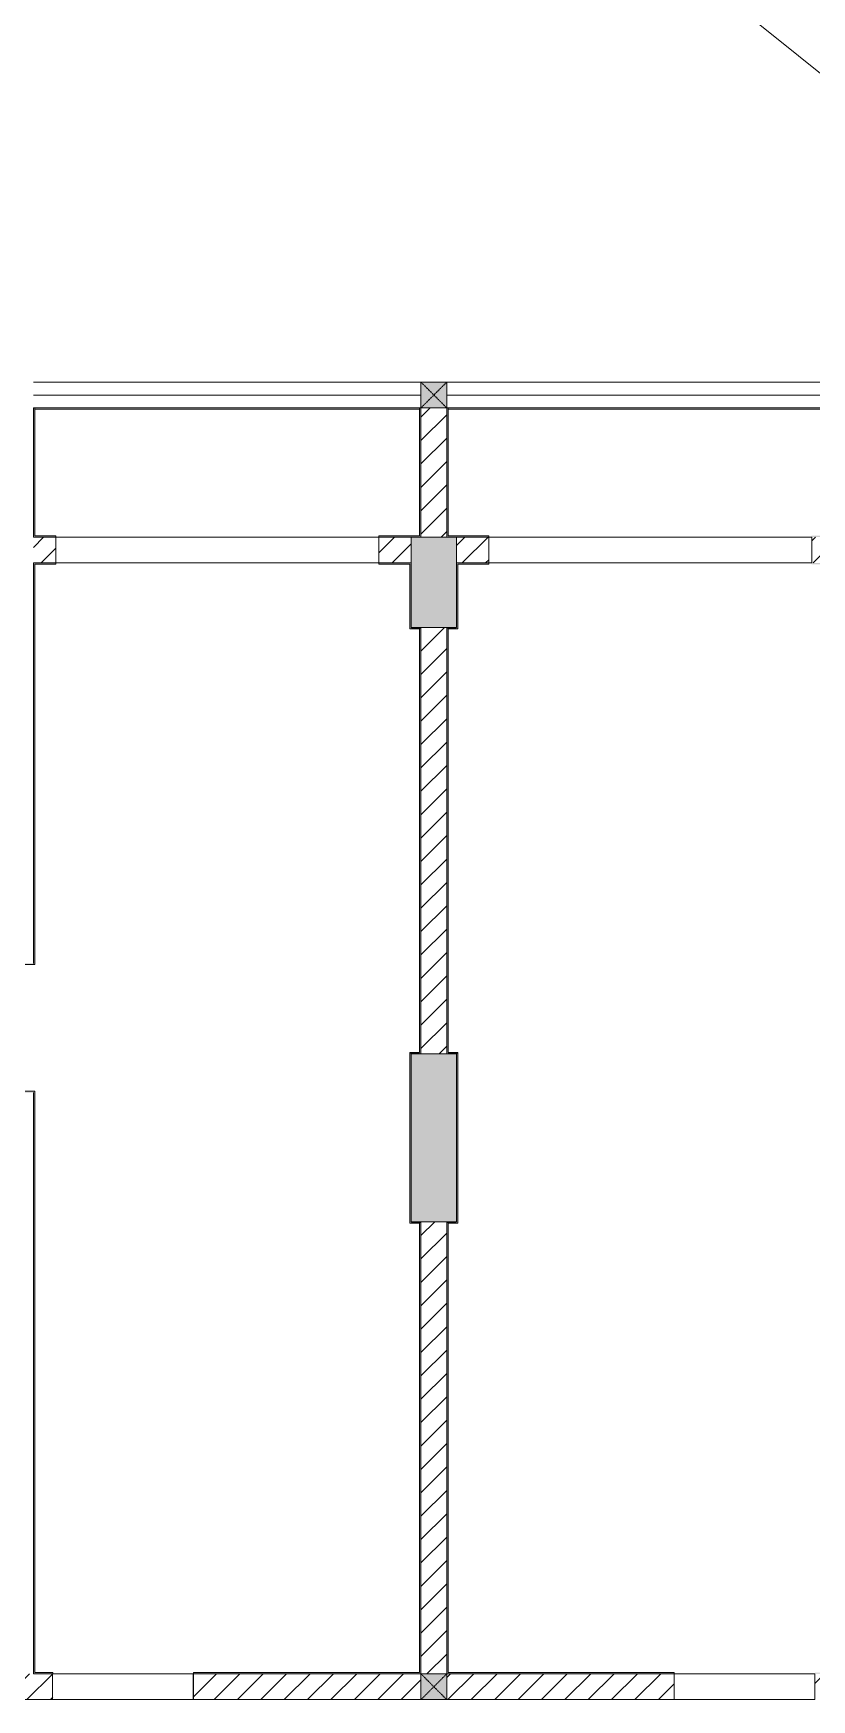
# Model space of a CAD drawing. Header units: millimetres. Extents: x 50254 to 245170, y 481 to 78637.
# Drawn here: x 206468 to 212493, y 35537 to 48437 of the extents above; entities that cross this region are included whole.
import ezdxf

# ---------------------------------------------------------------- set-up
doc = ezdxf.new("R2010")
doc.units = ezdxf.units.MM
doc.linetypes.add('IMPORT-Dash _2_', pattern=[6, 3, -3])
for name, color, linetype, lineweight in [('A-FLOR-1-1', 53, 'Continuous', 9), ('A-FLOR-4', 53, 'Continuous', 9), ('A-WALL-1-1', 53, 'Continuous', 9), ('A-WALL-7', 53, 'Continuous', 9), ('A-WALL-PATT-3', 53, 'Continuous', 9), ('A-WALL-PATT-4', 130, 'Continuous', 9), ('A_1404_dwg-1', 53, 'Continuous', 9), ('HOA GIO_TIEN GIANG_dwg-1', 253, 'Continuous', 18), ('I-WALL-1-1', 53, 'Continuous', 9), ('I-WALL-2', 53, 'Continuous', 9), ('S-COLS-1', 130, 'Continuous', 9), ('S-COLS-10', 130, 'IMPORT-Dash _2_', 9), ('S-COLS-2-1', 53, 'Continuous', 9), ('S-COLS-4-1', 53, 'Continuous', 9), ('S-COLS-HDLN-2', 53, 'IMPORT-Dash _2_', 9), ('TEXT-1', 53, 'Continuous', 9)]:
    doc.layers.add(name, color=color, linetype=linetype, lineweight=lineweight)
pattern_1 = [(45, (0, 0), (-90.50967, 90.50967), [])]

# ---------------------------------------------------------------- blocks, each defined once
blk = doc.blocks.new('A_1404_dwg_NCV_TKTC_KET CAU_rvt-1-TKTC_MB HOÀN THIỆN SÀN TẦNG 3-4-4819833-KeyPlan-CH1')
at = {"layer": 'S-COLS-1'}
for points in [[(91928, 43837), (91928, 44537), (91578, 44537), (91578, 43837), (91853, 43837)], [(91853, 39237), (91928, 39237), (91928, 40537), (91578, 40537), (91578, 39237), (91653, 39237)]]:
    blk.add_hatch(color=256, dxfattribs=at).paths.add_polyline_path(points)
at = {"layer": 'S-COLS-2-1'}
for p, q in [((91578, 44537), (91578, 44337)), ((91853, 44537), (91653, 44537)), ((91928, 44337), (91928, 44537)), ((91653, 43837), (91853, 43837)), ((91853, 40537), (91653, 40537)), ((91653, 39237), (91853, 39237))]:
    blk.add_line(p, q, dxfattribs=at)
blk = doc.blocks.new('A_1404_dwg_NCV_TKTC_TANG 3 - 4_rvt-1-TKTC_MB HOÀN THIỆN SÀN TẦNG 3-4-4819943-KeyPlan-CH1')
at = {"layer": 'A-WALL-PATT-4'}
for points in [[(88663, 44537), (88663, 45537), (88653, 45537), (88653, 44537)], [(91653, 44547), (91653, 44547), (91653, 45537), (91643, 45537), (91643, 44547)], [(91863, 44547), (91863, 45537), (91853, 45537), (91853, 44547)], [(88663, 41237), (88663, 44337), (88653, 44337), (88653, 41237)], [(91568, 43827), (91578, 43827), (91578, 44327), (91568, 44327), (91568, 43837)], [(91928, 43827), (91938, 43827), (91938, 44327), (91928, 44327), (91928, 43837)], [(91643, 43827), (91653, 43827), (91653, 43837), (91578, 43837), (91578, 43827)], [(91653, 40537), (91653, 43827), (91643, 43827), (91643, 40537)], [(91853, 43827), (91928, 43827), (91928, 43837), (91853, 43837)], [(91853, 40537), (91863, 40537), (91863, 43827), (91853, 43827), (91853, 40547)], [(88653, 41227), (88663, 41227), (88663, 41237), (85353, 41237), (85353, 41227), (88653, 41227)], [(91643, 40537), (91643, 40547), (91568, 40547), (91568, 40537), (91578, 40537)], [(91578, 39227), (91578, 40537), (91568, 40537), (91568, 39227)], [(91928, 40537), (91938, 40537), (91938, 40547), (91863, 40547), (91863, 40537)], [(91938, 39227), (91938, 40537), (91928, 40537), (91928, 39227)], [(88453, 40237), (88653, 40237), (88653, 40247), (85353, 40247), (85353, 40237), (87603, 40237)], [(88663, 35747), (88663, 40247), (88653, 40247), (88653, 35747)], [(91578, 39227), (91653, 39227), (91653, 39237), (91578, 39237)], [(91653, 35747), (91653, 39227), (91643, 39227), (91643, 35747), (91653, 35747)], [(91853, 39227), (91928, 39227), (91928, 39237), (91853, 39237)], [(91853, 35747), (91863, 35747), (91863, 39227), (91853, 39227), (91853, 35747)]]:
    blk.add_hatch(color=256, dxfattribs=at).paths.add_polyline_path(points)
h = blk.add_hatch(color=256, dxfattribs=at)
h.paths.add_polyline_path([(91653, 44537), (91653, 44547), (91328, 44547), (91328, 44537), (91643, 44537)])
h.paths.add_polyline_path([(88828, 44537), (88828, 44547), (88663, 44547), (88663, 44537), (88828, 44537)])
h = blk.add_hatch(color=256, dxfattribs=at)
h.paths.add_polyline_path([(94678, 44537), (94843, 44537), (94843, 44547), (94678, 44547)])
h.paths.add_polyline_path([(91928, 44537), (92178, 44537), (92176, 44547), (91853, 44547), (91853, 44537)])
h = blk.add_hatch(color=256, dxfattribs=at)
h.paths.add_polyline_path([(91328, 44327), (91578, 44337), (91328, 44337)])
h.paths.add_polyline_path([(88828, 44327), (88828, 44337), (88663, 44337), (88663, 44327), (88828, 44327)])
h.paths.add_polyline_path([(91578, 44327), (91578, 44327), (91578, 44337), (91328, 44327), (91568, 44327)])
h = blk.add_hatch(color=256, dxfattribs=at)
h.paths.add_polyline_path([(94678, 44327), (94843, 44327), (94843, 44337), (94678, 44337)])
h.paths.add_polyline_path([(91938, 44327), (92178, 44327), (92176, 44337), (91928, 44337), (91928, 44327)])
h = blk.add_hatch(color=256, dxfattribs=at)
h.paths.add_polyline_path([(91653, 35737), (91653, 35747), (89893, 35747), (89893, 35737), (91653, 35737)])
h.paths.add_polyline_path([(88801, 35737), (88803, 35737), (88801, 35747), (88653, 35747), (88653, 35737), (88663, 35737)])
h = blk.add_hatch(color=256, dxfattribs=at)
h.paths.add_polyline_path([(91853, 35737), (93613, 35737), (93613, 35747), (91853, 35747), (91853, 35737)])
h.paths.add_polyline_path([(94703, 35737), (94853, 35737), (94852, 35747), (94703, 35747)])
at = {"layer": 'A-FLOR-4'}
for p, q in [((91328, 44337), (91328, 44537)), ((94678, 44337), (92178, 44337)), ((88803, 35737), (89893, 35737))]:
    blk.add_line(p, q, dxfattribs=at)
at = {"layer": 'A-FLOR-4', "flags": 128}
for points in [[(91328, 44537), (88828, 44537), (88828, 44337), (91328, 44337), (88828, 44337)], [(88801, 35737), (88801, 35537), (89891, 35537), (89891, 35737), (88803, 35737)], [(93613, 35737), (93613, 35537), (94703, 35537), (94703, 35737), (93613, 35737), (94703, 35737)]]:
    blk.add_lwpolyline(points, dxfattribs=at)
blk.add_lwpolyline([(94678, 44537), (92178, 44537), (92178, 44337), (94678, 44337)], close=True, dxfattribs=at)
at = {"layer": 'I-WALL-1-1'}
blk.add_line((91653, 45537), (91643, 45537), dxfattribs=at)
at = {"layer": 'I-WALL-1-1', "flags": 128}
for points in [[(88663, 44547), (88663, 45537), (88653, 45537), (88653, 44537), (88663, 44537), (88828, 44537), (88828, 44547)], [(91853, 45537), (91853, 44547), (91853, 44537), (92178, 44537), (92178, 44547), (91863, 44547), (91863, 45537)]]:
    blk.add_lwpolyline(points, close=True, dxfattribs=at)
for points in [[(91643, 45537), (91643, 44547), (91328, 44547), (91328, 44537), (91653, 44537), (91653, 44547), (91653, 45537)], [(88653, 40237), (88653, 35747), (88653, 35737), (88803, 35737), (88803, 35747), (88663, 35747), (88663, 40247), (88653, 40247), (85363, 40247), (85363, 41227), (88663, 41227), (88663, 41237), (88663, 44327), (88828, 44327), (88828, 44337), (88663, 44337)], [(88663, 44337), (88653, 44337), (88653, 41237)], [(91653, 39227), (91653, 39237), (91578, 39237), (91578, 40537), (91643, 40537), (91653, 40537), (91653, 43827), (91653, 43837), (91578, 43837), (91578, 44327), (91578, 44337), (91328, 44337), (91328, 44327), (91568, 44327), (91568, 43827), (91578, 43827), (91643, 43827), (91643, 40547), (91568, 40547), (91568, 40537), (91568, 39227), (91578, 39227), (91643, 39227), (91643, 35747), (89893, 35747), (89893, 35737), (91653, 35737)], [(91863, 39227), (91928, 39227), (91938, 39227), (91938, 40537), (91938, 40547), (91863, 40547), (91863, 43827), (91928, 43827), (91938, 43827), (91938, 44327), (92178, 44327), (92178, 44337), (91928, 44337), (91928, 44327), (91928, 43837), (91853, 43837), (91853, 43827), (91853, 40537), (91863, 40537), (91928, 40537), (91928, 39237), (91853, 39237), (91853, 39227), (91853, 35747), (91853, 35737)], [(91653, 35737), (91653, 35747), (91653, 39227)], [(91853, 35737), (93613, 35737), (93613, 35747), (91863, 35747), (91863, 39227)]]:
    blk.add_lwpolyline(points, dxfattribs=at)
at = {"layer": 'I-WALL-2'}
for p, q in [((88663, 45537), (91643, 45537)), ((91643, 45527), (88663, 45527)), ((91863, 45537), (94843, 45537)), ((94843, 45527), (91863, 45527))]:
    blk.add_line(p, q, dxfattribs=at)
blk = doc.blocks.new('A_1404_dwg_G1_SOF - BO TRU - 200x200-V25-TKTC_MB HOÀN THIỆN SÀN TẦNG 3-4-4820004-KeyPlan-CH1')
at = {"layer": 'S-COLS-10'}
blk.add_hatch(color=256, dxfattribs=at).paths.add_polyline_path([(91853, 35537), (91853, 35737), (91653, 35737), (91653, 35537), (91853, 35537)])
at = {"layer": 'S-COLS-4-1'}
blk.add_line((91853, 35737), (91653, 35737), dxfattribs=at)
at = {"layer": 'S-COLS-4-1', "flags": 128}
blk.add_lwpolyline([(91653, 35737), (91653, 35537), (91853, 35537), (91853, 35737)], dxfattribs=at)
at = {"layer": 'S-COLS-HDLN-2'}
for p, q in [((91853, 35737), (91653, 35537)), ((91653, 35737), (91853, 35537))]:
    blk.add_line(p, q, dxfattribs=at)
blk = doc.blocks.new('A_1404_dwg_G1_SOF - BO TRU - 200x200-V34-TKTC_MB HOÀN THIỆN SÀN TẦNG 3-4-4820013-KeyPlan-CH1')
at = {"layer": 'S-COLS-10'}
blk.add_hatch(color=256, dxfattribs=at).paths.add_polyline_path([(91653, 45537), (91853, 45537), (91853, 45737), (91653, 45737)])
at = {"layer": 'S-COLS-4-1', "flags": 128}
blk.add_lwpolyline([(91653, 45537), (91853, 45537), (91853, 45737), (91653, 45737), (91653, 45537)], dxfattribs=at)
at = {"layer": 'S-COLS-HDLN-2'}
for p, q in [((91853, 45737), (91653, 45537)), ((91653, 45737), (91853, 45537))]:
    blk.add_line(p, q, dxfattribs=at)
blk = doc.blocks.new('A_1404_dwg-4819832-KeyPlan-CH1')
at = {"layer": 'A-WALL-PATT-3'}
h = blk.add_hatch(dxfattribs=at)
h.set_pattern_fill('FP_22', color=256, style=0, pattern_type=2)
h.set_pattern_definition(pattern_1)
h.paths.add_polyline_path([(91853, 44537), (91853, 45537), (91653, 45537), (91653, 44537)])
h = blk.add_hatch(dxfattribs=at)
h.set_pattern_fill('FP_22', color=256, style=0, pattern_type=2)
h.set_pattern_definition(pattern_1)
h.paths.add_polyline_path([(88653, 44337), (88828, 44337), (88828, 44537), (88653, 44535)])
h.paths.add_polyline_path([(91578, 44337), (91578, 44537), (91328, 44537), (91328, 44337)])
h.paths.add_polyline_path([(88828, 44537), (88828, 44537), (88663, 44537)])
h = blk.add_hatch(dxfattribs=at)
h.set_pattern_fill('FP_22', color=256, style=0, pattern_type=2)
h.set_pattern_definition(pattern_1)
h.paths.add_polyline_path([(94678, 44337), (94852, 44337), (94852, 44537), (94678, 44537), (94678, 44337)])
h.paths.add_polyline_path([(92176, 44337), (92178, 44337), (92176, 44537), (91928, 44537), (91928, 44337)])
h = blk.add_hatch(dxfattribs=at)
h.set_pattern_fill('FP_22', color=256, style=0, pattern_type=2)
h.set_pattern_definition(pattern_1)
h.paths.add_polyline_path([(91853, 40537), (91853, 43837), (91653, 43837), (91653, 40537)])
h = blk.add_hatch(dxfattribs=at)
h.set_pattern_fill('FP_22', color=256, style=0, pattern_type=2)
h.set_pattern_definition(pattern_1)
h.paths.add_polyline_path([(91853, 35737), (91853, 39237), (91653, 39237), (91653, 35737)])
h = blk.add_hatch(dxfattribs=at)
h.set_pattern_fill('FP_22', color=256, style=0, pattern_type=2)
h.set_pattern_definition(pattern_1)
h.paths.add_polyline_path([(100053, 35537), (101813, 35537), (101813, 35737), (100053, 35737)])
h.paths.add_polyline_path([(99853, 35537), (99853, 35737), (95052, 35737), (95052, 35537), (98039, 35537)])
h.paths.add_polyline_path([(108053, 35537), (108053, 35737), (104413, 35737), (104413, 35537), (105063, 35537)])
h.paths.add_polyline_path([(102903, 35537), (104213, 35537), (104213, 35737), (102903, 35737)])
h.paths.add_polyline_path([(94703, 35537), (94852, 35537), (94852, 35737), (94703, 35737)])
h.paths.add_polyline_path([(92176, 35537), (93613, 35537), (93613, 35737), (91853, 35737), (91853, 35537)])
h.paths.add_polyline_path([(88801, 35537), (88803, 35537), (88801, 35737), (86852, 35737), (86852, 35537), (88653, 35537)])
h.paths.add_polyline_path([(91578, 35537), (91653, 35537), (91653, 35737), (89893, 35737), (89893, 35537), (91428, 35537)])
h.paths.add_polyline_path([(83728, 35537), (86652, 35537), (86652, 35737), (83653, 35737), (83653, 35537)])
at = {"layer": 'A-FLOR-1-1'}
blk.add_line((89893, 35537), (88803, 35537), dxfattribs=at)
at = {"layer": 'A-WALL-1-1'}
for p, q in [((91853, 45737), (91653, 45737)), ((88828, 44337), (88828, 44537)), ((91578, 44337), (91578, 44537)), ((91653, 44537), (91853, 44537)), ((91928, 44537), (91928, 44337)), ((91853, 43837), (91653, 43837)), ((91653, 40537), (91853, 40537)), ((91853, 39237), (91653, 39237)), ((86852, 35537), (88803, 35537)), ((91853, 35537), (93613, 35537))]:
    blk.add_line(p, q, dxfattribs=at)
at = {"layer": 'A-WALL-1-1', "flags": 128}
blk.add_lwpolyline([(89893, 35737), (89893, 35537), (91653, 35537)], dxfattribs=at)
at = {"layer": 'A-WALL-7'}
for p, q in [((88653, 45737), (91653, 45737)), ((91853, 45737), (94853, 45737)), ((91653, 45637), (88653, 45637)), ((94853, 45637), (91853, 45637))]:
    blk.add_line(p, q, dxfattribs=at)
for name in ['A_1404_dwg_NCV_TKTC_KET CAU_rvt-1-TKTC_MB HOÀN THIỆN SÀN TẦNG 3-4-4819833-KeyPlan-CH1', 'A_1404_dwg_NCV_TKTC_TANG 3 - 4_rvt-1-TKTC_MB HOÀN THIỆN SÀN TẦNG 3-4-4819943-KeyPlan-CH1', 'A_1404_dwg_G1_SOF - BO TRU - 200x200-V34-TKTC_MB HOÀN THIỆN SÀN TẦNG 3-4-4820013-KeyPlan-CH1', 'A_1404_dwg_G1_SOF - BO TRU - 200x200-V25-TKTC_MB HOÀN THIỆN SÀN TẦNG 3-4-4820004-KeyPlan-CH1']:
    blk.add_blockref(name, (0, 0))
blk = doc.blocks.new('HOA GIO_TIEN GIANG_dwg-1605386-KeyPlan-CH1')
at = {"layer": 'TEXT-1', "flags": 128}
blk.add_lwpolyline([(87943, 70705), (90317, 67176), (95655, 47399), (83787, 56909), (65127, 53648), (83070, 70832), (87943, 70705), (90317, 67176), (95655, 47399), (83787, 56909), (65127, 53648), (83070, 70832)], close=True, dxfattribs=at)

msp = doc.modelspace()

# ---------------------------------------------------------------- block references
at = {"layer": 'A_1404_dwg-1'}
msp.add_blockref('A_1404_dwg-4819832-KeyPlan-CH1', (117815.8, 0), dxfattribs=at)
at = {"layer": 'HOA GIO_TIEN GIANG_dwg-1'}
msp.add_blockref('HOA GIO_TIEN GIANG_dwg-1605386-KeyPlan-CH1', (117815.8, 0), dxfattribs=at)

doc.saveas('drawing.dxf')
